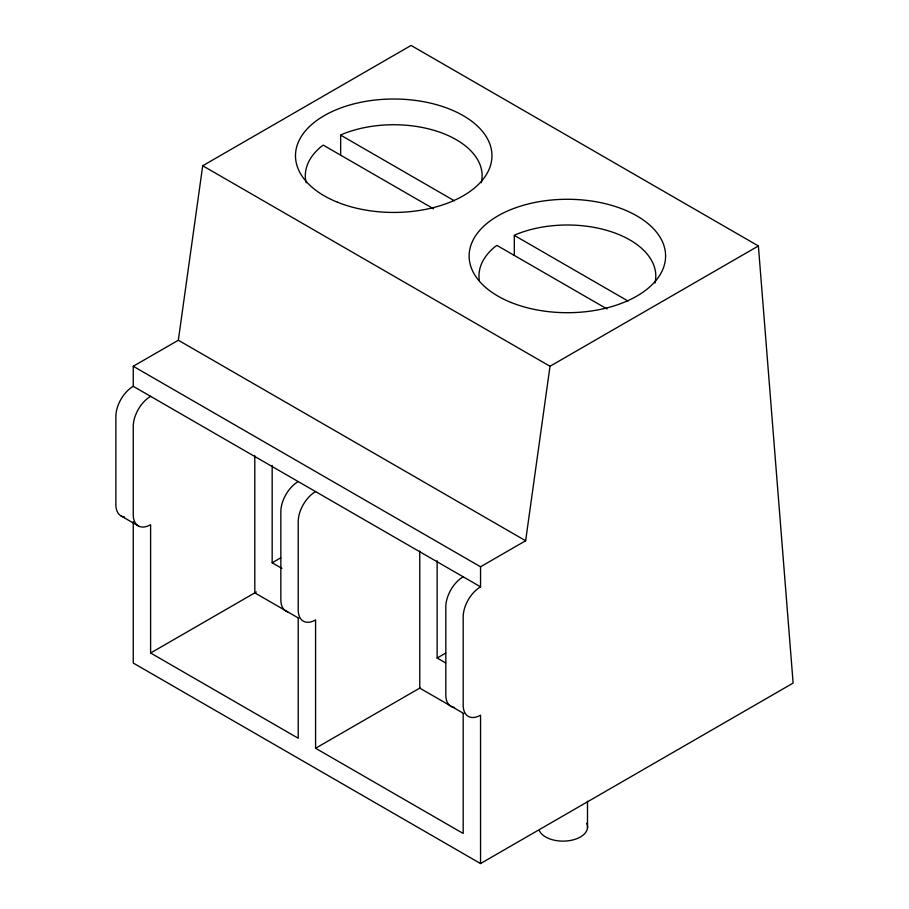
<?xml version="1.0" encoding="UTF-8"?>
<svg xmlns="http://www.w3.org/2000/svg" width="909" height="909" viewBox="0 0 909 909"><rect width="100%" height="100%" fill="white"/><g stroke="black" fill="none" stroke-linecap="round" stroke-linejoin="round"><path stroke-width="1.36" d="M124.567 516.982A24.554 14.18 -60 0 1 115.875 504.631L115.875 416.402A24.554 14.18 -60 0 1 133.248 386.325L133.248 366.27L178.334 340.239L202.707 165.756L411.084 45.45L758.39 245.964L793.125 683.091L480.543 863.55L133.248 663.036L133.248 521.721M133.248 366.27L480.543 566.784L525.641 540.753L550.013 366.27L758.39 245.964M272.166 465.476L272.166 562.785L280.767 557.808M150.61 396.347A24.554 14.18 -60 0 0 133.248 426.423L133.248 514.653A24.554 14.18 -60 0 0 150.61 524.686L150.61 653.014L256.338 591.975M437.138 560.717L437.138 658.025L445.74 653.06M315.582 491.599A24.554 14.18 -60 0 0 298.209 521.675L298.209 609.894A24.554 14.18 -60 0 0 315.582 619.927L315.582 748.255L420.072 687.92M340.648 155.166L340.648 135.123L343.011 133.975A88.412 51.04 0 0 1 439.82 132.225A88.412 51.04 0 0 1 481.304 182.754M514.301 255.429L514.301 235.374L516.664 234.227A88.412 51.04 0 0 1 613.473 232.488A88.412 51.04 0 0 1 654.957 283.017M340.648 135.123L454.375 200.775M514.301 235.374L628.028 301.038M433.593 208.831L323.286 145.145L321.297 146.508A88.412 51.04 0 0 0 306.14 182.754M606.996 308.946L496.939 245.396L494.951 246.759A88.412 51.04 0 0 0 479.304 280.483M202.707 165.756L550.013 366.27M178.334 340.239L525.641 540.753M133.248 386.325L480.543 586.839A24.554 14.18 -60 0 0 463.181 616.916L463.181 705.145A24.554 14.18 -60 0 0 480.543 715.167L480.543 863.55M272.166 562.785L281.904 568.398M437.138 658.025L445.66 662.945M298.834 618.279L254.804 592.861L254.804 455.818M463.806 713.52L419.765 688.102L419.765 551.07M120.965 515.869L138.327 525.902M150.61 653.014L298.209 738.233L298.209 618.359M315.582 748.255L463.181 833.473L463.181 713.599M587.498 801.261L587.498 828.19M480.543 566.784L480.543 586.839M586.748 823.293A24.554 14.18 0 0 1 569.386 840.655A24.554 14.18 0 0 1 539.31 830.633M287.642 611.859A24.554 14.18 -60 0 1 280.847 599.872L280.847 511.642A24.554 14.18 -60 0 1 298.209 481.565M454.5 707.463A24.554 14.18 -60 0 1 445.819 695.112L445.819 606.894A24.554 14.18 -60 0 1 463.181 576.817M337.375 202.184A98.229 56.71 0 0 0 491.576 160.677A98.229 56.71 0 0 0 352.203 104.33A98.229 56.71 0 0 0 337.375 202.184M511.028 302.447A98.229 56.71 0 0 0 665.229 260.928A98.229 56.71 0 0 0 525.856 204.593A98.229 56.71 0 0 0 511.028 302.447"/></g></svg>
